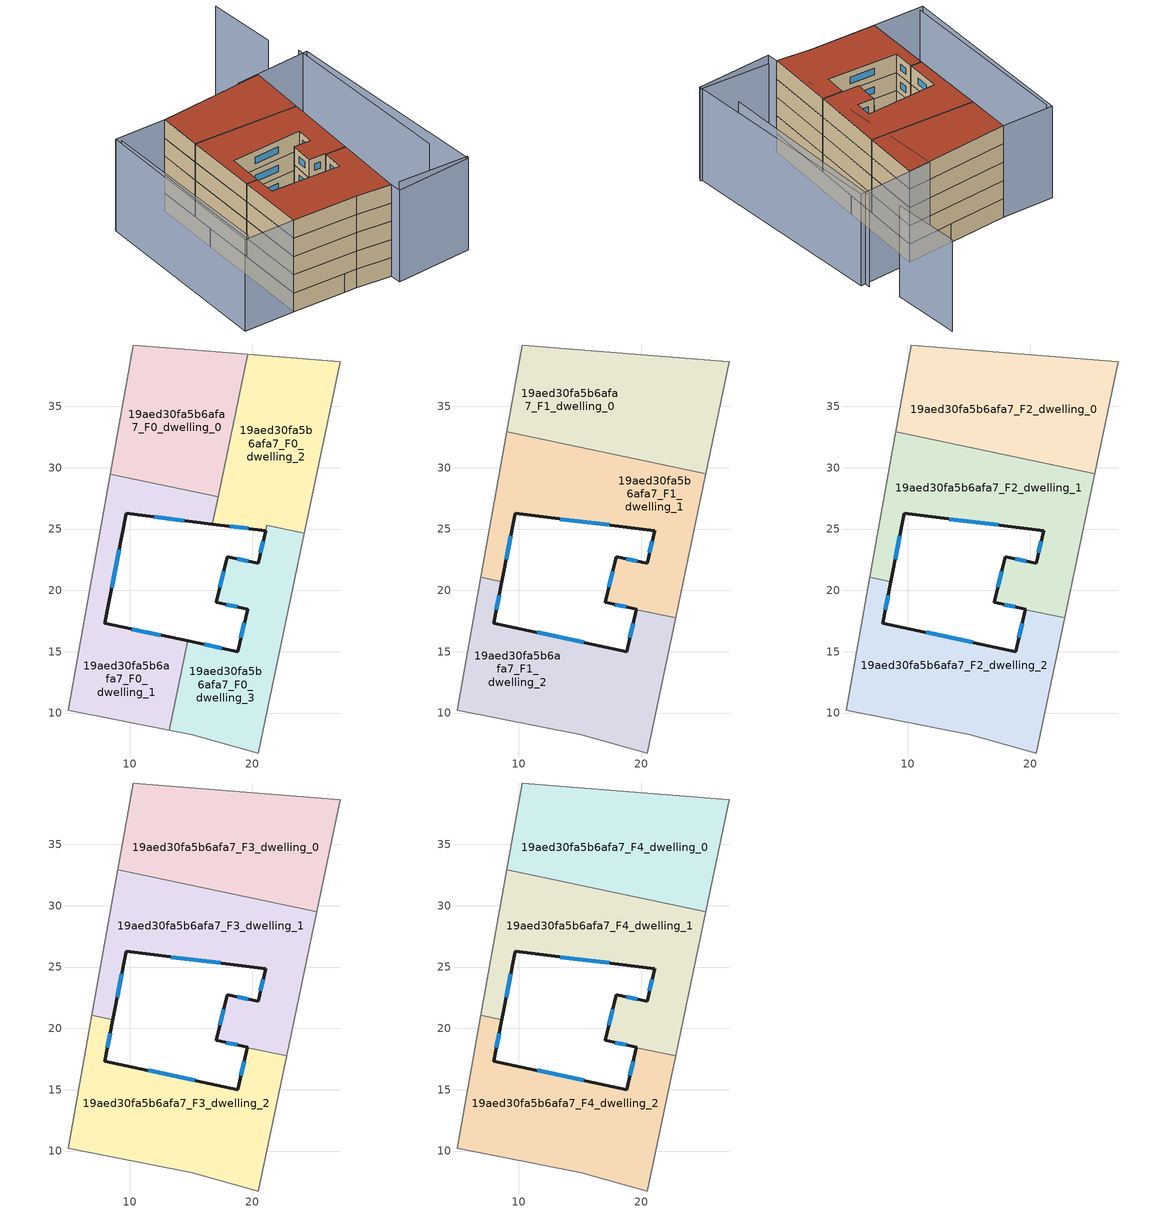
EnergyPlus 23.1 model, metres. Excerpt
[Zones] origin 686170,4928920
19aed30fa5b6afa7_F0_dwelling_0
 floor ground (EU_floor_Construction): 19.64,39.24 17.21,27.63 8.42,29.46 10.29,40 z0
 wall adiabatic (EU_wall_Construction): 19.64,39.24 10.29,40 8.42,29.46 z0:3
 wall to 19aed30fa5b6afa7_F0_dwelling_1 (EU_wall_Construction): 8.42,29.46 17.21,27.63 z0:3
 wall to 19aed30fa5b6afa7_F0_dwelling_2 (EU_wall_Construction): 17.21,27.63 19.64,39.24 z0:3
 ceiling adiabatic (EU_roof_Construction): 17.92,31.06 19.64,39.24 10.29,40 9.03,32.92 z3
19aed30fa5b6afa7_F0_dwelling_1
 floor ground (EU_floor_Construction): 17.21,27.63 16.74,25.41 9.7,26.27 7.97,17.32 14.75,15.88 13.22,8.6 5,10.24 8.42,29.46 z0
 wall outside (EU_wall_Construction): 14.75,15.88 7.97,17.32 9.7,26.27 16.74,25.41 z0:3
 wall to 19aed30fa5b6afa7_F0_dwelling_3 (EU_wall_Construction): 13.22,8.6 14.75,15.88 z0:3
 wall adiabatic (EU_wall_Construction): 8.42,29.46 5,10.24 13.22,8.6 z0:3
 wall to 19aed30fa5b6afa7_F0_dwelling_2 (EU_wall_Construction): 16.74,25.41 17.21,27.63 z0:3
 window (EU_Window_Construction): 12.54,16.35 10.18,16.85 / 11.99,25.99 14.45,25.69 / 8.53,20.23 9.14,23.36 z0.98:2.02
19aed30fa5b6afa7_F0_dwelling_2
 floor ground (EU_floor_Construction): 27.15,38.63 24.23,24.67 21.17,25.31 21.07,24.88 16.74,25.41 19.64,39.24 z0
 wall outside (EU_wall_Construction): 16.74,25.41 21.07,24.88 z0:3
 wall adiabatic (EU_wall_Construction): 24.23,24.67 27.15,38.63 19.64,39.24 z0:3
 wall to 19aed30fa5b6afa7_F0_dwelling_3 (EU_wall_Construction): 21.07,24.88 21.17,25.31 24.23,24.67 z0:3
 window (EU_Window_Construction): 18.15,25.23 19.66,25.05 z0.98:2.02
19aed30fa5b6afa7_F0_dwelling_3
 floor ground (EU_floor_Construction): 24.23,24.67 20.48,6.75 15.08,8.23 13.22,8.6 14.75,15.88 18.81,15.02 19.6,18.47 17.05,19.03 17.95,22.75 20.46,22.22 21.17,25.31 z0
 wall outside (EU_wall_Construction): 21.07,24.87 20.46,22.22 17.95,22.75 17.05,19.03 19.6,18.47 18.81,15.02 14.75,15.88 z0:3
 wall adiabatic (EU_wall_Construction): 13.22,8.6 15.08,8.23 20.48,6.75 24.23,24.67 z0:3
 window (EU_Window_Construction): 19.35,17.35 19.07,16.14 / 17.88,18.85 18.77,18.65 / 17.66,21.54 17.34,20.24 / 19.64,22.39 18.77,22.58 / 20.87,24.01 20.66,23.08 / 17.49,15.3 16.07,15.6 z0.98:2.02
19aed30fa5b6afa7_F1_dwelling_0
 floor to 19aed30fa5b6afa7_F0_dwelling_2 (EU_floor_Construction): 27.15,38.63 25.25,29.52 17.92,31.06 19.64,39.24 z3
 floor adiabatic (EU_floor_Construction): 19.64,39.24 17.92,31.06 9.03,32.92 10.29,40 z3
 wall adiabatic (EU_wall_Construction): 25.25,29.52 27.15,38.63 10.29,40 9.03,32.92 z3:6
 wall to 19aed30fa5b6afa7_F1_dwelling_1 (EU_wall_Construction): 9.03,32.92 25.25,29.52 z3:6
19aed30fa5b6afa7_F1_dwelling_1
 floor to 19aed30fa5b6afa7_F0_dwelling_2 (EU_floor_Construction): 25.25,29.52 24.23,24.67 21.17,25.31 21.07,24.88 16.74,25.41 17.92,31.06 z3
 floor to 19aed30fa5b6afa7_F0_dwelling_0 (EU_floor_Construction): 17.92,31.06 17.21,27.63 8.42,29.46 9.03,32.92 z3
 floor to 19aed30fa5b6afa7_F0_dwelling_1 (EU_floor_Construction): 17.21,27.63 16.74,25.41 9.7,26.27 8.63,20.72 6.93,21.07 8.42,29.46 z3
 floor to 19aed30fa5b6afa7_F0_dwelling_3 (EU_floor_Construction): 24.23,24.67 22.78,17.76 19.59,18.42 19.6,18.47 17.05,19.03 17.95,22.75 20.46,22.22 21.17,25.31 z3
 wall outside (EU_wall_Construction): 8.63,20.72 9.7,26.27 21.07,24.88 20.46,22.22 17.95,22.75 17.05,19.03 19.6,18.47 19.59,18.42 z3:6
 wall adiabatic (EU_wall_Construction): 9.03,32.92 6.93,21.07 / 22.78,17.76 25.25,29.52 z3:6
 wall to 19aed30fa5b6afa7_F1_dwelling_2 (EU_wall_Construction): 19.59,18.42 22.78,17.76 / 6.93,21.07 8.63,20.72 z3:6
 window (EU_Window_Construction): 17.88,18.85 18.77,18.65 / 17.66,21.54 17.34,20.24 / 19.64,22.39 18.77,22.58 / 20.87,24.01 20.66,23.08 / 13.4,25.81 17.37,25.33 / 8.98,22.52 9.35,24.46 z3.98:5.02
19aed30fa5b6afa7_F1_dwelling_2
 floor to 19aed30fa5b6afa7_F0_dwelling_1 (EU_floor_Construction): 14.75,15.88 13.23,8.6 5,10.24 6.93,21.07 8.63,20.72 7.97,17.32 z3
 floor to 19aed30fa5b6afa7_F0_dwelling_3 (EU_floor_Construction): 22.78,17.76 20.48,6.75 15.08,8.23 13.23,8.6 14.75,15.88 18.81,15.02 19.59,18.42 z3
 wall outside (EU_wall_Construction): 19.59,18.42 18.81,15.02 7.97,17.32 8.63,20.72 z3:6
 wall adiabatic (EU_wall_Construction): 6.93,21.07 5,10.24 15.08,8.23 20.48,6.75 22.78,17.76 z3:6
 window (EU_Window_Construction): 8.18,18.42 8.41,19.61 / 15.29,15.76 11.5,16.57 / 19.34,17.32 19.06,16.12 z3.98:5.02
19aed30fa5b6afa7_F2_dwelling_0
 floor to 19aed30fa5b6afa7_F1_dwelling_0 (EU_floor_Construction): 27.15,38.63 25.25,29.52 9.03,32.92 10.29,40 z6
 wall adiabatic (EU_wall_Construction): 25.25,29.52 27.15,38.63 10.29,40 9.03,32.92 z6:9
 wall to 19aed30fa5b6afa7_F2_dwelling_1 (EU_wall_Construction): 9.03,32.92 25.25,29.52 z6:9
19aed30fa5b6afa7_F2_dwelling_1
 floor to 19aed30fa5b6afa7_F1_dwelling_1 (EU_floor_Construction): 25.25,29.52 22.78,17.76 19.59,18.42 19.6,18.47 17.05,19.03 17.95,22.75 20.46,22.22 21.07,24.88 9.7,26.27 8.63,20.72 6.93,21.07 9.03,32.92 z6
 wall outside (EU_wall_Construction): 8.63,20.72 9.7,26.27 21.07,24.88 20.46,22.22 17.95,22.75 17.05,19.03 19.6,18.47 19.59,18.42 z6:9
 wall adiabatic (EU_wall_Construction): 9.03,32.92 6.93,21.07 / 22.78,17.76 25.25,29.52 z6:9
 wall to 19aed30fa5b6afa7_F2_dwelling_2 (EU_wall_Construction): 19.59,18.42 22.78,17.76 / 6.93,21.07 8.63,20.72 z6:9
 window (EU_Window_Construction): 17.88,18.85 18.77,18.65 / 17.66,21.54 17.34,20.24 / 19.64,22.39 18.77,22.58 / 20.87,24.01 20.66,23.08 / 13.4,25.81 17.37,25.33 / 8.98,22.52 9.35,24.46 z6.98:8.02
19aed30fa5b6afa7_F2_dwelling_2
 floor to 19aed30fa5b6afa7_F1_dwelling_2 (EU_floor_Construction): 22.78,17.76 20.48,6.75 15.08,8.23 5,10.24 6.93,21.07 8.63,20.72 7.97,17.32 18.81,15.02 19.59,18.42 z6
 wall outside (EU_wall_Construction): 19.59,18.42 18.81,15.02 7.97,17.32 8.63,20.72 z6:9
 wall adiabatic (EU_wall_Construction): 6.93,21.07 5,10.24 15.08,8.23 20.48,6.75 22.78,17.76 z6:9
 window (EU_Window_Construction): 8.18,18.42 8.41,19.61 / 15.29,15.76 11.5,16.57 / 19.34,17.32 19.06,16.12 z6.98:8.02
19aed30fa5b6afa7_F3_dwelling_0
 floor to 19aed30fa5b6afa7_F2_dwelling_0 (EU_floor_Construction): 27.15,38.63 25.25,29.52 9.03,32.92 10.29,40 z9
 wall adiabatic (EU_wall_Construction): 25.25,29.52 27.15,38.63 10.29,40 9.03,32.92 z9:12
 wall to 19aed30fa5b6afa7_F3_dwelling_1 (EU_wall_Construction): 9.03,32.92 25.25,29.52 z9:12
19aed30fa5b6afa7_F3_dwelling_1
 floor to 19aed30fa5b6afa7_F2_dwelling_1 (EU_floor_Construction): 25.25,29.52 22.78,17.76 19.59,18.42 19.6,18.47 17.05,19.03 17.95,22.75 20.46,22.22 21.07,24.88 9.7,26.27 8.63,20.72 6.93,21.07 9.03,32.92 z9
 wall outside (EU_wall_Construction): 8.63,20.72 9.7,26.27 21.07,24.88 20.46,22.22 17.95,22.75 17.05,19.03 19.6,18.47 19.59,18.42 z9:12
 wall adiabatic (EU_wall_Construction): 9.03,32.92 6.93,21.07 / 22.78,17.76 25.25,29.52 z9:12
 wall to 19aed30fa5b6afa7_F3_dwelling_2 (EU_wall_Construction): 19.59,18.42 22.78,17.76 / 6.93,21.07 8.63,20.72 z9:12
 window (EU_Window_Construction): 17.88,18.85 18.77,18.65 / 17.66,21.54 17.34,20.24 / 19.64,22.39 18.77,22.58 / 20.87,24.01 20.66,23.08 / 13.4,25.81 17.37,25.33 / 8.98,22.52 9.35,24.46 z9.98:11.02
19aed30fa5b6afa7_F3_dwelling_2
 floor to 19aed30fa5b6afa7_F2_dwelling_2 (EU_floor_Construction): 22.78,17.76 20.48,6.75 15.08,8.23 5,10.24 6.93,21.07 8.63,20.72 7.97,17.32 18.81,15.02 19.59,18.42 z9
 wall outside (EU_wall_Construction): 19.59,18.42 18.81,15.02 7.97,17.32 8.63,20.72 z9:12
 wall adiabatic (EU_wall_Construction): 6.93,21.07 5,10.24 15.08,8.23 20.48,6.75 22.78,17.76 z9:12
 window (EU_Window_Construction): 8.18,18.42 8.41,19.61 / 15.29,15.76 11.5,16.57 / 19.34,17.32 19.06,16.12 z9.98:11.02
19aed30fa5b6afa7_F4_dwelling_0
 floor to 19aed30fa5b6afa7_F3_dwelling_0 (EU_floor_Construction): 27.15,38.63 25.25,29.52 9.03,32.92 10.29,40 z12
 wall adiabatic (EU_wall_Construction): 25.25,29.52 27.15,38.63 10.29,40 9.03,32.92 z12:15
 wall to 19aed30fa5b6afa7_F4_dwelling_1 (EU_wall_Construction): 9.03,32.92 25.25,29.52 z12:15
 roof outside (EU_roof_Construction): 25.25,29.52 27.15,38.63 10.29,40 9.03,32.92 z15
19aed30fa5b6afa7_F4_dwelling_1
 floor to 19aed30fa5b6afa7_F3_dwelling_1 (EU_floor_Construction): 25.25,29.52 22.78,17.76 19.59,18.42 19.6,18.47 17.05,19.03 17.95,22.75 20.46,22.22 21.07,24.88 9.7,26.27 8.63,20.72 6.93,21.07 9.03,32.92 z12
 wall outside (EU_wall_Construction): 8.63,20.72 9.7,26.27 21.07,24.88 20.46,22.22 17.95,22.75 17.05,19.03 19.6,18.47 19.59,18.42 z12:15
 wall adiabatic (EU_wall_Construction): 9.03,32.92 6.93,21.07 / 22.78,17.76 25.25,29.52 z12:15
 wall to 19aed30fa5b6afa7_F4_dwelling_2 (EU_wall_Construction): 19.59,18.42 22.78,17.76 / 6.93,21.07 8.63,20.72 z12:15
 window (EU_Window_Construction): 17.88,18.85 18.77,18.65 / 17.66,21.54 17.34,20.24 / 19.64,22.39 18.77,22.58 / 20.87,24.01 20.66,23.08 / 13.4,25.81 17.37,25.33 / 8.98,22.52 9.35,24.46 z12.98:14.02
 roof outside (EU_roof_Construction): 22.78,17.76 25.25,29.52 9.03,32.92 6.93,21.07 8.63,20.72 9.7,26.27 21.07,24.88 20.46,22.22 17.95,22.75 17.05,19.03 19.6,18.47 19.59,18.42 z15
19aed30fa5b6afa7_F4_dwelling_2
 floor to 19aed30fa5b6afa7_F3_dwelling_2 (EU_floor_Construction): 22.78,17.76 20.48,6.75 15.08,8.23 5,10.24 6.93,21.07 8.63,20.72 7.97,17.32 18.81,15.02 19.59,18.42 z12
 wall outside (EU_wall_Construction): 19.59,18.42 18.81,15.02 7.97,17.32 8.63,20.72 z12:15
 wall adiabatic (EU_wall_Construction): 6.93,21.07 5,10.24 15.08,8.23 20.48,6.75 22.78,17.76 z12:15
 window (EU_Window_Construction): 8.18,18.42 8.41,19.61 / 15.29,15.76 11.5,16.57 / 19.34,17.32 19.06,16.12 z12.98:14.02
 roof outside (EU_roof_Construction): 20.48,6.75 22.78,17.76 19.59,18.42 18.81,15.02 7.97,17.32 8.63,20.72 6.93,21.07 5,10.24 15.08,8.23 z15
shading: 21.74,6.47 32.74,4.22 / 31.28,10.1 35.28,38.86 / 2.55,40.63 -2.06,12.11 / 34.16,43.54 35.13,54.51 / 35.85,37.87 32.41,3.79 / 32.41,3.79 20.31,5.01 / 20.31,5.01 23.75,39.09 / 23.75,39.09 35.85,37.87 / 10.29,40 5,10.24 / 5,10.24 -3.07,11.67 / -3.07,11.67 2.22,41.43 / 2.22,41.43 10.29,40 z0:15
[Building]
EU S2 Campaign: North Axis=0; Terrain=City; Solar Distribution=FullExterior
[Site:Location]
Bologna: Latitude=44.5; Longitude=11.25; Time Zone=1; Elevation=37
[SizingPeriod:WeatherFileDays]
AnnualSizingPeriod: Begin Month=1; Begin Day of Month=1; End Month=12; End Day of Month=31; Day of Week for Start Day=Monday; Use Weather File Daylight Saving Period=No; Use Weather File Rain and Snow Indicators=No
[MATERIAL]
EU_InternalMass_Material: Roughness=MediumRough; Thickness=0.1; Conductivity=1; Density=1800; Specific Heat=900; Thermal Absorptance=0.9; Solar Absorptance=0.7; Visible Absorptance=0.7
[MATERIAL:NOMASS] Roughness=MediumRough; Thermal Absorptance=0.9; Solar Absorptance=0.7; Visible Absorptance=0.7
Name | Thermal Resistance
EU_wall_NoMass | 0.905828
EU_roof_NoMass | 0.37593
EU_floor_NoMass | 0.67114
[WINDOWMATERIAL:SIMPLEGLAZINGSYSTEM]
EU_Window_SimpleGlazing: UFactor=4.52486; Solar Heat Gain Coefficient=0.85; Visible Transmittance=0.85
[CONSTRUCTION]
EU_wall_Construction: EU_wall_NoMass
EU_roof_Construction: EU_roof_NoMass
EU_floor_Construction: EU_floor_NoMass
EU_InternalMass_Construction: EU_InternalMass_Material
EU_Window_Construction: EU_Window_SimpleGlazing
[ZONE] Type=1; Multiplier=1; Ceiling Height=autocalculate; Floor Area=autocalculate; Part of Total Floor Area=Yes
Name | Volume
19aed30fa5b6afa7_F0_dwelling_0 | 309.472
19aed30fa5b6afa7_F1_dwelling_0; 19aed30fa5b6afa7_F2_dwelling_0; 19aed30fa5b6afa7_F3_dwelling_0; 19aed30fa5b6afa7_F4_dwelling_0 | 412.665
19aed30fa5b6afa7_F0_dwelling_1 | 309.48
19aed30fa5b6afa7_F1_dwelling_1; 19aed30fa5b6afa7_F2_dwelling_1; 19aed30fa5b6afa7_F3_dwelling_1; 19aed30fa5b6afa7_F4_dwelling_1 | 412.619
19aed30fa5b6afa7_F0_dwelling_2 | 317.667
19aed30fa5b6afa7_F1_dwelling_2; 19aed30fa5b6afa7_F2_dwelling_2; 19aed30fa5b6afa7_F3_dwelling_2; 19aed30fa5b6afa7_F4_dwelling_2 | 412.633
19aed30fa5b6afa7_F0_dwelling_3 | 301.329
[INTERNALMASS] Construction=EU_InternalMass_Construction
Name | Zone or ZoneList | Surface Area
19aed30fa5b6afa7_F0_dwelling_0_EU_InternalMass | 19aed30fa5b6afa7_F0_dwelling_0 | 103.158
19aed30fa5b6afa7_F0_dwelling_1_EU_InternalMass | 19aed30fa5b6afa7_F0_dwelling_1 | 103.16
19aed30fa5b6afa7_F0_dwelling_2_EU_InternalMass | 19aed30fa5b6afa7_F0_dwelling_2 | 105.89
19aed30fa5b6afa7_F0_dwelling_3_EU_InternalMass | 19aed30fa5b6afa7_F0_dwelling_3 | 100.443
19aed30fa5b6afa7_F1_dwelling_0_EU_InternalMass | 19aed30fa5b6afa7_F1_dwelling_0 | 137.555
19aed30fa5b6afa7_F1_dwelling_1_EU_InternalMass | 19aed30fa5b6afa7_F1_dwelling_1 | 137.54
19aed30fa5b6afa7_F1_dwelling_2_EU_InternalMass | 19aed30fa5b6afa7_F1_dwelling_2 | 137.545
19aed30fa5b6afa7_F2_dwelling_0_EU_InternalMass | 19aed30fa5b6afa7_F2_dwelling_0 | 137.555
19aed30fa5b6afa7_F2_dwelling_1_EU_InternalMass | 19aed30fa5b6afa7_F2_dwelling_1 | 137.54
19aed30fa5b6afa7_F2_dwelling_2_EU_InternalMass | 19aed30fa5b6afa7_F2_dwelling_2 | 137.545
19aed30fa5b6afa7_F3_dwelling_0_EU_InternalMass | 19aed30fa5b6afa7_F3_dwelling_0 | 137.555
19aed30fa5b6afa7_F3_dwelling_1_EU_InternalMass | 19aed30fa5b6afa7_F3_dwelling_1 | 137.54
19aed30fa5b6afa7_F3_dwelling_2_EU_InternalMass | 19aed30fa5b6afa7_F3_dwelling_2 | 137.545
19aed30fa5b6afa7_F4_dwelling_0_EU_InternalMass | 19aed30fa5b6afa7_F4_dwelling_0 | 137.555
19aed30fa5b6afa7_F4_dwelling_1_EU_InternalMass | 19aed30fa5b6afa7_F4_dwelling_1 | 137.54
19aed30fa5b6afa7_F4_dwelling_2_EU_InternalMass | 19aed30fa5b6afa7_F4_dwelling_2 | 137.545
[OTHEREQUIPMENT] Fuel Type=Electricity; Design Level Calculation Method=Watts/Area; Power per Zone Floor Area=1; Fraction Latent=0; Fraction Radiant=0; Fraction Lost=0; Carbon Dioxide Generation Rate=0; EndUse Subcategory=EU_Step8_InternalGains
Name | Zone or ZoneList or Space or SpaceList | Schedule
EU_Step8_InternalGain_19aed30fa5b6afa7_F0_dwelling_0_f000 | 19aed30fa5b6afa7_F0_dwelling_0 | EU_Step8_GainSchedule_19aed30fa5b6afa7_F0_dwelling_0_f000
EU_Step8_InternalGain_19aed30fa5b6afa7_F0_dwelling_1_f000 | 19aed30fa5b6afa7_F0_dwelling_1 | EU_Step8_GainSchedule_19aed30fa5b6afa7_F0_dwelling_1_f000
EU_Step8_InternalGain_19aed30fa5b6afa7_F0_dwelling_2_f000 | 19aed30fa5b6afa7_F0_dwelling_2 | EU_Step8_GainSchedule_19aed30fa5b6afa7_F0_dwelling_2_f000
EU_Step8_InternalGain_19aed30fa5b6afa7_F0_dwelling_3_f000 | 19aed30fa5b6afa7_F0_dwelling_3 | EU_Step8_GainSchedule_19aed30fa5b6afa7_F0_dwelling_3_f000
EU_Step8_InternalGain_19aed30fa5b6afa7_F1_dwelling_0_f000 | 19aed30fa5b6afa7_F1_dwelling_0 | EU_Step8_GainSchedule_19aed30fa5b6afa7_F1_dwelling_0_f000
EU_Step8_InternalGain_19aed30fa5b6afa7_F1_dwelling_1_f000 | 19aed30fa5b6afa7_F1_dwelling_1 | EU_Step8_GainSchedule_19aed30fa5b6afa7_F1_dwelling_1_f000
EU_Step8_InternalGain_19aed30fa5b6afa7_F1_dwelling_2_f000 | 19aed30fa5b6afa7_F1_dwelling_2 | EU_Step8_GainSchedule_19aed30fa5b6afa7_F1_dwelling_2_f000
EU_Step8_InternalGain_19aed30fa5b6afa7_F2_dwelling_0_f000 | 19aed30fa5b6afa7_F2_dwelling_0 | EU_Step8_GainSchedule_19aed30fa5b6afa7_F2_dwelling_0_f000
EU_Step8_InternalGain_19aed30fa5b6afa7_F2_dwelling_1_f000 | 19aed30fa5b6afa7_F2_dwelling_1 | EU_Step8_GainSchedule_19aed30fa5b6afa7_F2_dwelling_1_f000
EU_Step8_InternalGain_19aed30fa5b6afa7_F2_dwelling_2_f000 | 19aed30fa5b6afa7_F2_dwelling_2 | EU_Step8_GainSchedule_19aed30fa5b6afa7_F2_dwelling_2_f000
EU_Step8_InternalGain_19aed30fa5b6afa7_F3_dwelling_0_f000 | 19aed30fa5b6afa7_F3_dwelling_0 | EU_Step8_GainSchedule_19aed30fa5b6afa7_F3_dwelling_0_f000
EU_Step8_InternalGain_19aed30fa5b6afa7_F3_dwelling_1_f000 | 19aed30fa5b6afa7_F3_dwelling_1 | EU_Step8_GainSchedule_19aed30fa5b6afa7_F3_dwelling_1_f000
EU_Step8_InternalGain_19aed30fa5b6afa7_F3_dwelling_2_f000 | 19aed30fa5b6afa7_F3_dwelling_2 | EU_Step8_GainSchedule_19aed30fa5b6afa7_F3_dwelling_2_f000
EU_Step8_InternalGain_19aed30fa5b6afa7_F4_dwelling_0_f000 | 19aed30fa5b6afa7_F4_dwelling_0 | EU_Step8_GainSchedule_19aed30fa5b6afa7_F4_dwelling_0_f000
EU_Step8_InternalGain_19aed30fa5b6afa7_F4_dwelling_1_f000 | 19aed30fa5b6afa7_F4_dwelling_1 | EU_Step8_GainSchedule_19aed30fa5b6afa7_F4_dwelling_1_f000
EU_Step8_InternalGain_19aed30fa5b6afa7_F4_dwelling_2_f000 | 19aed30fa5b6afa7_F4_dwelling_2 | EU_Step8_GainSchedule_19aed30fa5b6afa7_F4_dwelling_2_f000
[ZONEVENTILATION:DESIGNFLOWRATE] Schedule=EU_AlwaysOn; Design Flow Rate Calculation Method=AirChanges/Hour; Air Changes per Hour=0.73129; Ventilation Type=Natural; Fan Pressure Rise=0; Fan Total Efficiency=1; Constant Term Coefficient=1; Temperature Term Coefficient=0; Velocity Term Coefficient=0; Velocity Squared Term Coefficient=0; Minimum Indoor Temperature=-100; Maximum Indoor Temperature=100; Delta Temperature=-100; Minimum Outdoor Temperature=-100; Maximum Outdoor Temperature=100; Maximum Wind Speed=40
Name | Zone or ZoneList or Space or SpaceList
EU_ConstantAir_19aed30fa5b6afa7_F0_dwelling_0 | 19aed30fa5b6afa7_F0_dwelling_0
EU_ConstantAir_19aed30fa5b6afa7_F0_dwelling_1 | 19aed30fa5b6afa7_F0_dwelling_1
EU_ConstantAir_19aed30fa5b6afa7_F0_dwelling_2 | 19aed30fa5b6afa7_F0_dwelling_2
EU_ConstantAir_19aed30fa5b6afa7_F0_dwelling_3 | 19aed30fa5b6afa7_F0_dwelling_3
EU_ConstantAir_19aed30fa5b6afa7_F1_dwelling_0 | 19aed30fa5b6afa7_F1_dwelling_0
EU_ConstantAir_19aed30fa5b6afa7_F1_dwelling_1 | 19aed30fa5b6afa7_F1_dwelling_1
EU_ConstantAir_19aed30fa5b6afa7_F1_dwelling_2 | 19aed30fa5b6afa7_F1_dwelling_2
EU_ConstantAir_19aed30fa5b6afa7_F2_dwelling_0 | 19aed30fa5b6afa7_F2_dwelling_0
EU_ConstantAir_19aed30fa5b6afa7_F2_dwelling_1 | 19aed30fa5b6afa7_F2_dwelling_1
EU_ConstantAir_19aed30fa5b6afa7_F2_dwelling_2 | 19aed30fa5b6afa7_F2_dwelling_2
EU_ConstantAir_19aed30fa5b6afa7_F3_dwelling_0 | 19aed30fa5b6afa7_F3_dwelling_0
EU_ConstantAir_19aed30fa5b6afa7_F3_dwelling_1 | 19aed30fa5b6afa7_F3_dwelling_1
EU_ConstantAir_19aed30fa5b6afa7_F3_dwelling_2 | 19aed30fa5b6afa7_F3_dwelling_2
EU_ConstantAir_19aed30fa5b6afa7_F4_dwelling_0 | 19aed30fa5b6afa7_F4_dwelling_0
EU_ConstantAir_19aed30fa5b6afa7_F4_dwelling_1 | 19aed30fa5b6afa7_F4_dwelling_1
EU_ConstantAir_19aed30fa5b6afa7_F4_dwelling_2 | 19aed30fa5b6afa7_F4_dwelling_2
[HVACTEMPLATE:THERMOSTAT] Constant Heating Setpoint=20; Constant Cooling Setpoint=50
EU_HeatOnly_19aed30fa5b6afa7_F0_dwelling_0; EU_HeatOnly_19aed30fa5b6afa7_F0_dwelling_1; EU_HeatOnly_19aed30fa5b6afa7_F0_dwelling_2; EU_HeatOnly_19aed30fa5b6afa7_F0_dwelling_3; EU_HeatOnly_19aed30fa5b6afa7_F1_dwelling_0; EU_HeatOnly_19aed30fa5b6afa7_F1_dwelling_1; EU_HeatOnly_19aed30fa5b6afa7_F1_dwelling_2; EU_HeatOnly_19aed30fa5b6afa7_F2_dwelling_0; EU_HeatOnly_19aed30fa5b6afa7_F2_dwelling_1; EU_HeatOnly_19aed30fa5b6afa7_F2_dwelling_2; EU_HeatOnly_19aed30fa5b6afa7_F3_dwelling_0; EU_HeatOnly_19aed30fa5b6afa7_F3_dwelling_1; EU_HeatOnly_19aed30fa5b6afa7_F3_dwelling_2; EU_HeatOnly_19aed30fa5b6afa7_F4_dwelling_0; EU_HeatOnly_19aed30fa5b6afa7_F4_dwelling_1; EU_HeatOnly_19aed30fa5b6afa7_F4_dwelling_2
[HVACTEMPLATE:ZONE:IDEALLOADSAIRSYSTEM] System Availability Schedule=EU_AlwaysOn; Maximum Heating Supply Air Temperature=50; Minimum Cooling Supply Air Temperature=13; Maximum Heating Supply Air Humidity Ratio=0.0156; Minimum Cooling Supply Air Humidity Ratio=0.0077; Heating Limit=NoLimit; Cooling Limit=NoLimit; Heating Availability Schedule=EU_AlwaysOn; Cooling Availability Schedule=EU_CoolingOff; Dehumidification Control Type=ConstantSensibleHeatRatio; Cooling Sensible Heat Ratio=0.7; Dehumidification Setpoint=60; Humidification Control Type=None; Humidification Setpoint=30; Outdoor Air Method=None; Outdoor Air Flow Rate per Person=0.00944; Outdoor Air Flow Rate per Zone Floor Area=0; Outdoor Air Flow Rate per Zone=0; Demand Controlled Ventilation Type=None; Outdoor Air Economizer Type=NoEconomizer; Heat Recovery Type=None; Sensible Heat Recovery Effectiveness=0.7; Latent Heat Recovery Effectiveness=0.65
Name | Template Thermostat
19aed30fa5b6afa7_F0_dwelling_0 | EU_HeatOnly_19aed30fa5b6afa7_F0_dwelling_0
19aed30fa5b6afa7_F0_dwelling_1 | EU_HeatOnly_19aed30fa5b6afa7_F0_dwelling_1
19aed30fa5b6afa7_F0_dwelling_2 | EU_HeatOnly_19aed30fa5b6afa7_F0_dwelling_2
19aed30fa5b6afa7_F0_dwelling_3 | EU_HeatOnly_19aed30fa5b6afa7_F0_dwelling_3
19aed30fa5b6afa7_F1_dwelling_0 | EU_HeatOnly_19aed30fa5b6afa7_F1_dwelling_0
19aed30fa5b6afa7_F1_dwelling_1 | EU_HeatOnly_19aed30fa5b6afa7_F1_dwelling_1
19aed30fa5b6afa7_F1_dwelling_2 | EU_HeatOnly_19aed30fa5b6afa7_F1_dwelling_2
19aed30fa5b6afa7_F2_dwelling_0 | EU_HeatOnly_19aed30fa5b6afa7_F2_dwelling_0
19aed30fa5b6afa7_F2_dwelling_1 | EU_HeatOnly_19aed30fa5b6afa7_F2_dwelling_1
19aed30fa5b6afa7_F2_dwelling_2 | EU_HeatOnly_19aed30fa5b6afa7_F2_dwelling_2
19aed30fa5b6afa7_F3_dwelling_0 | EU_HeatOnly_19aed30fa5b6afa7_F3_dwelling_0
19aed30fa5b6afa7_F3_dwelling_1 | EU_HeatOnly_19aed30fa5b6afa7_F3_dwelling_1
19aed30fa5b6afa7_F3_dwelling_2 | EU_HeatOnly_19aed30fa5b6afa7_F3_dwelling_2
19aed30fa5b6afa7_F4_dwelling_0 | EU_HeatOnly_19aed30fa5b6afa7_F4_dwelling_0
19aed30fa5b6afa7_F4_dwelling_1 | EU_HeatOnly_19aed30fa5b6afa7_F4_dwelling_1
19aed30fa5b6afa7_F4_dwelling_2 | EU_HeatOnly_19aed30fa5b6afa7_F4_dwelling_2
[SIZING:ZONE] Zone Cooling Design Supply Air Temperature Input Method=SupplyAirTemperature; Zone Cooling Design Supply Air Temperature=13; Zone Heating Design Supply Air Temperature Input Method=SupplyAirTemperature; Zone Heating Design Supply Air Temperature=50; Zone Cooling Design Supply Air Humidity Ratio=0.008; Zone Heating Design Supply Air Humidity Ratio=0.008; Cooling Design Air Flow Method=DesignDay; Cooling Design Air Flow Rate=0; Cooling Minimum Air Flow per Zone Floor Area=0.000762; Cooling Minimum Air Flow=0; Cooling Minimum Air Flow Fraction=0.2; Heating Design Air Flow Method=DesignDay; Heating Design Air Flow Rate=0; Heating Maximum Air Flow per Zone Floor Area=0.002032; Heating Maximum Air Flow=0.141576; Heating Maximum Air Flow Fraction=0.3; Account for Dedicated Outdoor Air System=No; Dedicated Outdoor Air System Control Strategy=NeutralSupplyAir; Dedicated Outdoor Air Low Setpoint Temperature for Design=autosize; Dedicated Outdoor Air High Setpoint Temperature for Design=autosize; Zone Load Sizing Method=Sensible Load Only No Latent Load; Zone Latent Cooling Design Supply Air Humidity Ratio Input Method=HumidityRatioDifference; Zone Cooling Design Supply Air Humidity Ratio Difference=0.005; Zone Latent Heating Design Supply Air Humidity Ratio Input Method=HumidityRatioDifference; Zone Humidification Design Supply Air Humidity Ratio Difference=0.005
19aed30fa5b6afa7_F0_dwelling_0; 19aed30fa5b6afa7_F0_dwelling_1; 19aed30fa5b6afa7_F0_dwelling_2; 19aed30fa5b6afa7_F0_dwelling_3; 19aed30fa5b6afa7_F1_dwelling_0; 19aed30fa5b6afa7_F1_dwelling_1; 19aed30fa5b6afa7_F1_dwelling_2; 19aed30fa5b6afa7_F2_dwelling_0; 19aed30fa5b6afa7_F2_dwelling_1; 19aed30fa5b6afa7_F2_dwelling_2; 19aed30fa5b6afa7_F3_dwelling_0; 19aed30fa5b6afa7_F3_dwelling_1; 19aed30fa5b6afa7_F3_dwelling_2; 19aed30fa5b6afa7_F4_dwelling_0; 19aed30fa5b6afa7_F4_dwelling_1; 19aed30fa5b6afa7_F4_dwelling_2
[SCHEDULE:CONSTANT]
Name | Hourly Value
EU_AlwaysOn | 1
EU_CoolingOff | 0
[SCHEDULE:FILE] Column Number=1; Rows to Skip at Top=0; Number of Hours of Data=8760; Column Separator=Comma; Interpolate to Timestep=No; Minutes per Item=60; Adjust Schedule for Daylight Savings=Yes
Name | File
EU_Step8_GainSchedule_19aed30fa5b6afa7_F0_dwelling_0_f000 | ../../schedules/19aed30fa5b6afa7/19aed30fa5b6afa7_F0_dwelling_0_f000_gain.csv
EU_Step8_GainSchedule_19aed30fa5b6afa7_F0_dwelling_1_f000 | ../../schedules/19aed30fa5b6afa7/19aed30fa5b6afa7_F0_dwelling_1_f000_gain.csv
EU_Step8_GainSchedule_19aed30fa5b6afa7_F0_dwelling_2_f000 | ../../schedules/19aed30fa5b6afa7/19aed30fa5b6afa7_F0_dwelling_2_f000_gain.csv
EU_Step8_GainSchedule_19aed30fa5b6afa7_F0_dwelling_3_f000 | ../../schedules/19aed30fa5b6afa7/19aed30fa5b6afa7_F0_dwelling_3_f000_gain.csv
EU_Step8_GainSchedule_19aed30fa5b6afa7_F1_dwelling_0_f000 | ../../schedules/19aed30fa5b6afa7/19aed30fa5b6afa7_F1_dwelling_0_f000_gain.csv
EU_Step8_GainSchedule_19aed30fa5b6afa7_F1_dwelling_1_f000 | ../../schedules/19aed30fa5b6afa7/19aed30fa5b6afa7_F1_dwelling_1_f000_gain.csv
EU_Step8_GainSchedule_19aed30fa5b6afa7_F1_dwelling_2_f000 | ../../schedules/19aed30fa5b6afa7/19aed30fa5b6afa7_F1_dwelling_2_f000_gain.csv
EU_Step8_GainSchedule_19aed30fa5b6afa7_F2_dwelling_0_f000 | ../../schedules/19aed30fa5b6afa7/19aed30fa5b6afa7_F2_dwelling_0_f000_gain.csv
EU_Step8_GainSchedule_19aed30fa5b6afa7_F2_dwelling_1_f000 | ../../schedules/19aed30fa5b6afa7/19aed30fa5b6afa7_F2_dwelling_1_f000_gain.csv
EU_Step8_GainSchedule_19aed30fa5b6afa7_F2_dwelling_2_f000 | ../../schedules/19aed30fa5b6afa7/19aed30fa5b6afa7_F2_dwelling_2_f000_gain.csv
EU_Step8_GainSchedule_19aed30fa5b6afa7_F3_dwelling_0_f000 | ../../schedules/19aed30fa5b6afa7/19aed30fa5b6afa7_F3_dwelling_0_f000_gain.csv
EU_Step8_GainSchedule_19aed30fa5b6afa7_F3_dwelling_1_f000 | ../../schedules/19aed30fa5b6afa7/19aed30fa5b6afa7_F3_dwelling_1_f000_gain.csv
EU_Step8_GainSchedule_19aed30fa5b6afa7_F3_dwelling_2_f000 | ../../schedules/19aed30fa5b6afa7/19aed30fa5b6afa7_F3_dwelling_2_f000_gain.csv
EU_Step8_GainSchedule_19aed30fa5b6afa7_F4_dwelling_0_f000 | ../../schedules/19aed30fa5b6afa7/19aed30fa5b6afa7_F4_dwelling_0_f000_gain.csv
EU_Step8_GainSchedule_19aed30fa5b6afa7_F4_dwelling_1_f000 | ../../schedules/19aed30fa5b6afa7/19aed30fa5b6afa7_F4_dwelling_1_f000_gain.csv
EU_Step8_GainSchedule_19aed30fa5b6afa7_F4_dwelling_2_f000 | ../../schedules/19aed30fa5b6afa7/19aed30fa5b6afa7_F4_dwelling_2_f000_gain.csv
